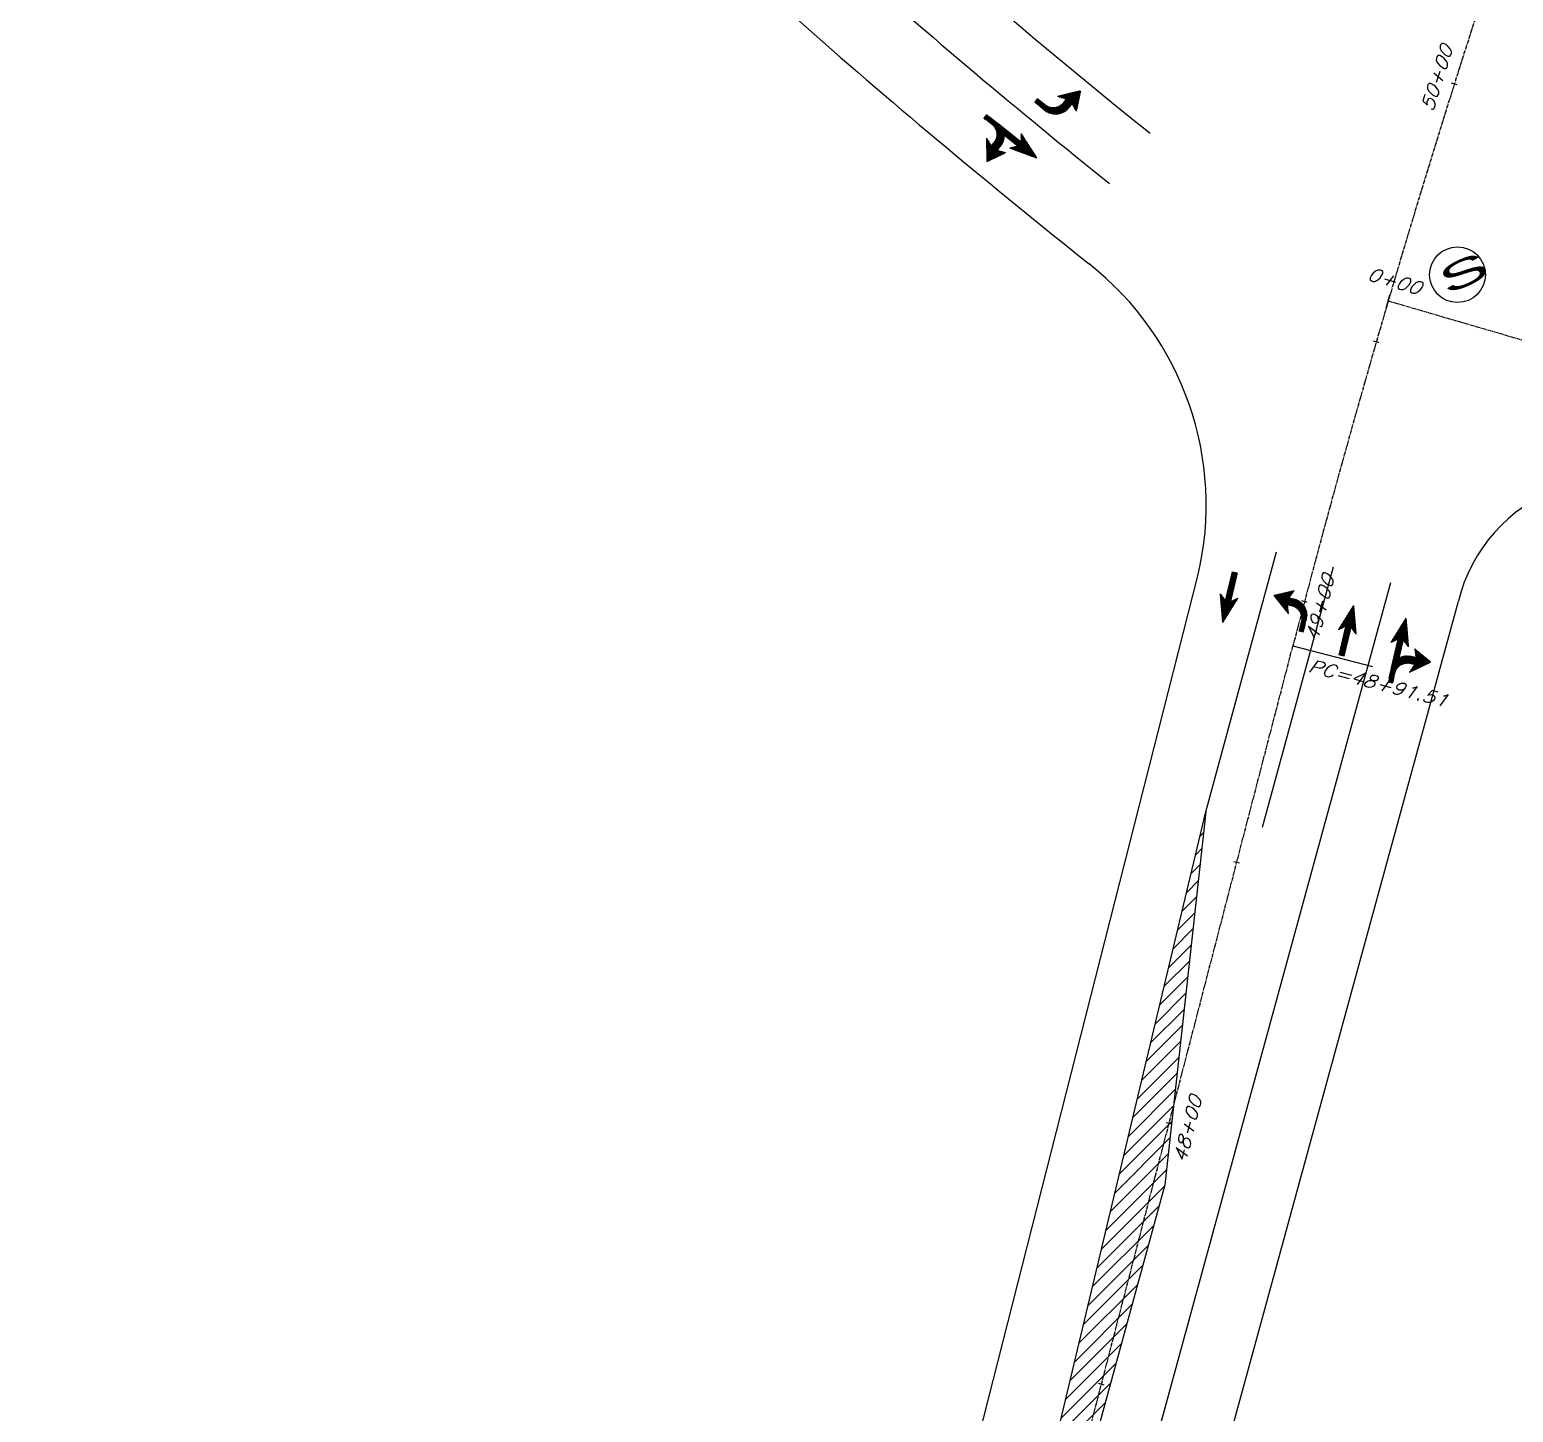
# Model space of a CAD drawing. Header units: feet. Extents: x 1024297 to 1030998, y 90489 to 94481.
# Drawn here: x 1024306.1 to 1024581.4, y 93193.9 to 93450.4 of the extents above; entities that cross this region are included whole.
import ezdxf
from ezdxf.enums import TextEntityAlignment as Align

# ---------------------------------------------------------------- set-up
doc = ezdxf.new("R2010")
doc.units = ezdxf.units.FT
doc.header["$MEASUREMENT"] = 0
doc.linetypes.add('CENTER2', pattern=[1.125, 0.75, -0.125, 0.125, -0.125])
doc.linetypes.add('CENTERF2', pattern=[0.9375, 0.75, -0.0625, 0.0625, -0.0625])
for name, color, linetype in [('E6BLL', 6, 'CENTERF2'), ('P-EOP', 3, 'Continuous'), ('P-STRIPE', 1, 'Continuous'), ('P6BLL', 6, 'CENTER2'), ('P7UTT', 3, 'Continuous'), ('STALBL', 3, 'Continuous'), ('STALBL-130', 3, 'Continuous'), ('STAPTS-130', 3, 'Continuous')]:
    doc.layers.add(name, color=color, linetype=linetype)
doc.styles.add('140BT', font='swiss.ttf', dxfattribs={"width": 2, "height": 4.972})
doc.styles.add('60S', font='simplex.shx', dxfattribs={"width": 1.15, "oblique": 22, "height": 2.4})

# ---------------------------------------------------------------- blocks, each defined once
blk = doc.blocks.new('*X8')
at = {"color": 0}
for p, q in [((1024524.14, 93304.28), (1024524.29, 93304.43)), ((1024523.31, 93300.8), (1024523.96, 93301.45)), ((1024522.48, 93297.32), (1024523.63, 93298.47)), ((1024521.65, 93293.84), (1024523.3, 93295.49)), ((1024520.82, 93290.35), (1024522.97, 93292.5)), ((1024519.98, 93286.87), (1024522.64, 93289.52)), ((1024519.15, 93283.39), (1024522.31, 93286.54)), ((1024518.32, 93279.9), (1024521.98, 93283.56)), ((1024517.49, 93276.42), (1024521.65, 93280.58)), ((1024516.66, 93272.94), (1024521.32, 93277.6)), ((1024515.83, 93269.46), (1024520.99, 93274.62)), ((1024515, 93265.97), (1024520.66, 93271.64)), ((1024514.17, 93262.49), (1024520.33, 93268.65)), ((1024513.34, 93259.01), (1024520, 93265.67)), ((1024512.5, 93255.52), (1024519.67, 93262.69)), ((1024511.67, 93252.04), (1024519.34, 93259.71)), ((1024510.84, 93248.56), (1024519.01, 93256.73)), ((1024510.01, 93245.08), (1024518.68, 93253.75)), ((1024509.18, 93241.59), (1024518.35, 93250.77)), ((1024508.35, 93238.11), (1024518.02, 93247.79)), ((1024507.52, 93234.63), (1024517.69, 93244.8)), ((1024506.69, 93231.14), (1024517.36, 93241.82)), ((1024505.85, 93227.66), (1024517.03, 93238.84)), ((1024505.02, 93224.18), (1024516.65, 93235.81)), ((1024504.19, 93220.7), (1024515.65, 93232.16)), ((1024503.36, 93217.21), (1024514.65, 93228.51)), ((1024502.53, 93213.73), (1024513.66, 93224.86)), ((1024501.7, 93210.25), (1024512.66, 93221.21)), ((1024500.87, 93206.76), (1024511.66, 93217.56)), ((1024500.04, 93203.28), (1024510.66, 93213.91)), ((1024499.2, 93199.8), (1024509.66, 93210.26)), ((1024498.37, 93196.32), (1024508.67, 93206.61)), ((1024497.54, 93192.83), (1024507.67, 93202.96)), ((1024496.71, 93189.35), (1024506.67, 93199.31)), ((1024495.88, 93185.87), (1024505.67, 93195.66))]:
    blk.add_line(p, q, dxfattribs=at)
blk = doc.blocks.new('*X10')
at = {"color": 0}
for p, q in [((1010784.11, 347324.25), (1010784.16, 347324.25)), ((1010784.12, 347324.17), (1010784.12, 347324.26)), ((1010780.73, 347322.53), (1010785.78, 347322.53)), ((1010780.75, 347322.52), (1010780.75, 347322.54)), ((1010780.77, 347322.5), (1010785.85, 347322.5)), ((1010780.79, 347322.56), (1010785.7, 347322.56)), ((1010780.81, 347322.47), (1010785.92, 347322.47)), ((1010780.85, 347322.59), (1010785.62, 347322.59)), ((1010780.85, 347322.44), (1010785.98, 347322.44)), ((1010780.88, 347322.42), (1010780.88, 347322.61)), ((1010780.89, 347322.41), (1010786.04, 347322.41)), ((1010780.91, 347322.62), (1010785.53, 347322.62)), ((1010780.93, 347322.38), (1010786.09, 347322.38)), ((1010780.97, 347322.66), (1010785.43, 347322.66)), ((1010780.97, 347322.34), (1010786.15, 347322.34)), ((1010781, 347322.32), (1010781, 347322.67)), ((1010781.01, 347322.31), (1010786.2, 347322.31)), ((1010781.03, 347322.69), (1010785.32, 347322.69)), ((1010781.05, 347322.28), (1010786.25, 347322.28)), ((1010781.09, 347322.72), (1010785.19, 347322.72)), ((1010781.09, 347322.25), (1010786.29, 347322.25)), ((1010781.12, 347322.23), (1010781.12, 347322.73)), ((1010781.13, 347322.22), (1010786.34, 347322.22)), ((1010781.16, 347322.75), (1010785.01, 347322.75)), ((1010781.17, 347322.19), (1010786.38, 347322.19)), ((1010781.21, 347322.16), (1010786.42, 347322.16)), ((1010781.22, 347322.78), (1010784.67, 347322.78)), ((1010781.25, 347322.13), (1010781.25, 347322.8)), ((1010781.25, 347322.12), (1010786.47, 347322.12)), ((1010781.28, 347322.81), (1010783.59, 347322.81)), ((1010781.29, 347322.09), (1010786.5, 347322.09)), ((1010781.33, 347322.06), (1010786.54, 347322.06)), ((1010781.34, 347322.84), (1010783.6, 347322.84)), ((1010781.37, 347322.03), (1010786.58, 347322.03)), ((1010781.38, 347322.03), (1010781.38, 347322.86)), ((1010781.4, 347322.88), (1010783.61, 347322.88)), ((1010781.41, 347322), (1010786.61, 347322)), ((1010781.45, 347321.97), (1010786.65, 347321.97)), ((1010781.46, 347322.91), (1010783.62, 347322.91)), ((1010781.49, 347321.94), (1010786.68, 347321.94)), ((1010781.5, 347321.93), (1010781.5, 347322.92)), ((1010781.53, 347322.94), (1010783.64, 347322.94)), ((1010781.53, 347321.91), (1010786.72, 347321.91)), ((1010781.57, 347321.88), (1010786.75, 347321.88)), ((1010781.59, 347322.97), (1010783.65, 347322.97)), ((1010781.61, 347321.84), (1010786.78, 347321.84)), ((1010781.62, 347321.84), (1010781.62, 347322.99)), ((1010781.65, 347323), (1010783.66, 347323)), ((1010781.65, 347321.81), (1010786.81, 347321.81)), ((1010781.69, 347321.78), (1010786.84, 347321.78)), ((1010781.71, 347323.03), (1010783.67, 347323.03)), ((1010781.73, 347321.75), (1010786.87, 347321.75)), ((1010781.75, 347321.74), (1010781.75, 347323.05)), ((1010781.77, 347323.06), (1010783.69, 347323.06)), ((1010781.77, 347321.72), (1010786.89, 347321.72)), ((1010781.81, 347321.69), (1010786.92, 347321.69)), ((1010781.83, 347323.09), (1010783.7, 347323.09)), ((1010781.85, 347321.66), (1010786.95, 347321.66)), ((1010781.88, 347321.64), (1010781.88, 347323.11)), ((1010781.89, 347321.62), (1010786.97, 347321.62)), ((1010781.9, 347323.12), (1010783.71, 347323.12)), ((1010781.93, 347321.59), (1010787, 347321.59)), ((1010781.96, 347323.16), (1010783.72, 347323.16)), ((1010781.97, 347321.56), (1010787.02, 347321.56)), ((1010782, 347321.54), (1010782, 347323.18)), ((1010782.01, 347321.53), (1010787.04, 347321.53)), ((1010782.02, 347323.19), (1010783.73, 347323.19)), ((1010782.05, 347321.5), (1010787.07, 347321.5)), ((1010782.08, 347323.22), (1010783.75, 347323.22)), ((1010782.12, 347321.45), (1010782.12, 347323.24)), ((1010782.14, 347323.25), (1010783.76, 347323.25)), ((1010782.2, 347323.28), (1010783.77, 347323.28)), ((1010782.25, 347321.35), (1010782.25, 347323.31)), ((1010782.26, 347323.31), (1010783.78, 347323.31)), ((1010782.33, 347323.34), (1010783.8, 347323.34)), ((1010782.38, 347321.25), (1010782.38, 347323.37)), ((1010782.39, 347323.38), (1010783.81, 347323.38)), ((1010782.45, 347323.41), (1010783.82, 347323.41)), ((1010782.5, 347321.15), (1010782.5, 347323.43)), ((1010782.51, 347323.44), (1010783.83, 347323.44)), ((1010782.57, 347323.47), (1010783.85, 347323.47)), ((1010782.62, 347321.05), (1010782.62, 347323.5)), ((1010782.63, 347323.5), (1010783.86, 347323.5)), ((1010782.7, 347323.53), (1010783.87, 347323.53)), ((1010782.75, 347320.96), (1010782.75, 347323.56)), ((1010782.76, 347323.56), (1010783.88, 347323.56)), ((1010782.82, 347323.59), (1010783.9, 347323.59)), ((1010782.88, 347323.62), (1010783.91, 347323.62)), ((1010782.88, 347320.86), (1010782.88, 347323.62)), ((1010782.94, 347323.66), (1010783.92, 347323.66)), ((1010783, 347323.69), (1010783.93, 347323.69)), ((1010783, 347320.76), (1010783, 347323.69)), ((1010783.07, 347323.72), (1010783.95, 347323.72)), ((1010783.12, 347320.66), (1010783.12, 347323.75)), ((1010783.13, 347323.75), (1010783.96, 347323.75)), ((1010783.19, 347323.78), (1010783.97, 347323.78)), ((1010783.25, 347323.81), (1010783.98, 347323.81)), ((1010783.25, 347320.57), (1010783.25, 347323.81)), ((1010783.31, 347323.84), (1010784, 347323.84)), ((1010783.37, 347323.88), (1010784.01, 347323.88)), ((1010783.38, 347320.47), (1010783.38, 347323.88)), ((1010783.43, 347323.91), (1010784.02, 347323.91)), ((1010783.5, 347323.94), (1010784.03, 347323.94)), ((1010783.5, 347320.37), (1010783.5, 347323.94)), ((1010783.56, 347323.97), (1010784.05, 347323.97)), ((1010783.62, 347324), (1010784.06, 347324)), ((1010783.62, 347322.91), (1010783.62, 347324)), ((1010783.62, 347321.44), (1010783.62, 347322.78)), ((1010783.68, 347324.03), (1010784.07, 347324.03)), ((1010783.74, 347324.06), (1010784.08, 347324.06)), ((1010783.75, 347323.23), (1010783.75, 347324.07)), ((1010783.75, 347321.44), (1010783.75, 347322.78)), ((1010783.8, 347324.09), (1010784.1, 347324.09)), ((1010783.87, 347324.12), (1010784.11, 347324.12)), ((1010783.88, 347323.54), (1010783.88, 347324.13)), ((1010783.88, 347321.44), (1010783.88, 347322.78)), ((1010783.93, 347324.16), (1010784.12, 347324.16)), ((1010783.99, 347324.19), (1010784.13, 347324.19)), ((1010784, 347323.85), (1010784, 347324.19)), ((1010784, 347321.44), (1010784, 347322.78)), ((1010784.05, 347324.22), (1010784.15, 347324.22)), ((1010784.12, 347321.44), (1010784.12, 347322.78)), ((1010784.25, 347321.44), (1010784.25, 347322.78)), ((1010784.38, 347321.44), (1010784.38, 347322.78)), ((1010784.5, 347321.44), (1010784.5, 347322.78)), ((1010784.62, 347321.43), (1010784.62, 347322.78)), ((1010784.75, 347321.42), (1010784.75, 347322.78)), ((1010784.88, 347321.4), (1010784.88, 347322.77)), ((1010785, 347321.38), (1010785, 347322.75)), ((1010785.12, 347321.35), (1010785.12, 347322.73)), ((1010785.25, 347321.31), (1010785.25, 347322.7)), ((1010785.38, 347321.26), (1010785.38, 347322.67)), ((1010785.5, 347321.2), (1010785.5, 347322.64)), ((1010785.62, 347321.13), (1010785.62, 347322.59)), ((1010785.75, 347321.06), (1010785.75, 347322.54)), ((1010785.88, 347320.97), (1010785.88, 347322.49)), ((1010786, 347320.87), (1010786, 347322.43)), ((1010786.12, 347320.75), (1010786.12, 347322.36)), ((1010786.25, 347320.61), (1010786.25, 347322.28)), ((1010786.38, 347320.45), (1010786.38, 347322.19)), ((1010786.5, 347320.25), (1010786.5, 347322.1)), ((1010786.62, 347319.98), (1010786.62, 347321.99)), ((1010786.75, 347319.54), (1010786.75, 347321.87)), ((1010786.88, 347317.22), (1010786.88, 347321.74)), ((1010787, 347317.22), (1010787, 347321.59)), ((1010782.09, 347321.47), (1010787.09, 347321.47)), ((1010782.13, 347321.44), (1010787.11, 347321.44)), ((1010782.17, 347321.41), (1010783.59, 347321.41)), ((1010782.21, 347321.38), (1010783.6, 347321.38)), ((1010782.25, 347321.34), (1010783.61, 347321.34)), ((1010782.29, 347321.31), (1010783.62, 347321.31)), ((1010782.34, 347321.28), (1010783.63, 347321.28)), ((1010782.38, 347321.25), (1010783.65, 347321.25)), ((1010782.42, 347321.22), (1010783.66, 347321.22)), ((1010782.46, 347321.19), (1010783.67, 347321.19)), ((1010782.5, 347321.16), (1010783.68, 347321.16)), ((1010782.54, 347321.12), (1010783.69, 347321.12)), ((1010782.58, 347321.09), (1010783.71, 347321.09)), ((1010782.62, 347321.06), (1010783.72, 347321.06)), ((1010782.66, 347321.03), (1010783.73, 347321.03)), ((1010782.7, 347321), (1010783.74, 347321)), ((1010782.74, 347320.97), (1010783.75, 347320.97)), ((1010782.78, 347320.94), (1010783.76, 347320.94)), ((1010782.82, 347320.91), (1010783.78, 347320.91)), ((1010782.86, 347320.88), (1010783.79, 347320.88)), ((1010782.9, 347320.84), (1010783.8, 347320.84)), ((1010782.94, 347320.81), (1010783.81, 347320.81)), ((1010782.98, 347320.78), (1010783.82, 347320.78)), ((1010783.02, 347320.75), (1010783.84, 347320.75)), ((1010783.06, 347320.72), (1010783.85, 347320.72)), ((1010783.1, 347320.69), (1010783.86, 347320.69)), ((1010783.14, 347320.66), (1010783.87, 347320.66)), ((1010783.18, 347320.62), (1010783.88, 347320.62)), ((1010783.22, 347320.59), (1010783.9, 347320.59)), ((1010783.26, 347320.56), (1010783.91, 347320.56)), ((1010783.3, 347320.53), (1010783.92, 347320.53)), ((1010783.34, 347320.5), (1010783.93, 347320.5)), ((1010783.38, 347320.47), (1010783.94, 347320.47)), ((1010783.42, 347320.44), (1010783.96, 347320.44)), ((1010783.46, 347320.41), (1010783.97, 347320.41)), ((1010783.5, 347320.38), (1010783.98, 347320.38)), ((1010783.54, 347320.34), (1010783.99, 347320.34)), ((1010783.58, 347320.31), (1010784, 347320.31)), ((1010783.62, 347320.27), (1010783.62, 347321.3)), ((1010783.62, 347320.28), (1010784.02, 347320.28)), ((1010783.66, 347320.25), (1010784.03, 347320.25)), ((1010783.7, 347320.22), (1010784.04, 347320.22)), ((1010783.74, 347320.19), (1010784.05, 347320.19)), ((1010783.75, 347320.18), (1010783.75, 347320.98)), ((1010783.78, 347320.16), (1010784.06, 347320.16)), ((1010783.82, 347320.12), (1010784.08, 347320.12)), ((1010783.86, 347320.09), (1010784.09, 347320.09)), ((1010783.88, 347320.08), (1010783.88, 347320.65)), ((1010783.9, 347320.06), (1010784.1, 347320.06)), ((1010783.94, 347320.03), (1010784.11, 347320.03)), ((1010783.98, 347320), (1010784.12, 347320)), ((1010784, 347319.98), (1010784, 347320.32)), ((1010784.02, 347319.97), (1010784.14, 347319.97)), ((1010784.06, 347319.94), (1010784.15, 347319.94)), ((1010784.1, 347319.91), (1010784.16, 347319.91)), ((1010784.12, 347319.88), (1010784.12, 347320)), ((1010784.14, 347319.88), (1010784.17, 347319.88)), ((1010784.18, 347319.84), (1010784.18, 347319.84)), ((1010784.86, 347321.41), (1010787.13, 347321.41)), ((1010785.01, 347321.38), (1010787.15, 347321.38)), ((1010785.13, 347321.34), (1010787.17, 347321.34)), ((1010785.23, 347321.31), (1010787.19, 347321.31)), ((1010785.32, 347321.28), (1010787.21, 347321.28)), ((1010785.39, 347321.25), (1010787.23, 347321.25)), ((1010785.46, 347321.22), (1010787.25, 347321.22)), ((1010785.53, 347321.19), (1010787.27, 347321.19)), ((1010785.59, 347321.16), (1010787.28, 347321.16)), ((1010785.64, 347321.12), (1010787.3, 347321.12)), ((1010785.69, 347321.09), (1010787.32, 347321.09)), ((1010785.74, 347321.06), (1010787.33, 347321.06)), ((1010785.79, 347321.03), (1010787.35, 347321.03)), ((1010785.83, 347321), (1010787.36, 347321)), ((1010785.88, 347320.97), (1010787.38, 347320.97)), ((1010785.92, 347320.94), (1010787.39, 347320.94)), ((1010785.96, 347320.91), (1010787.4, 347320.91)), ((1010785.99, 347320.88), (1010787.42, 347320.88)), ((1010786.03, 347320.84), (1010787.43, 347320.84)), ((1010786.06, 347320.81), (1010787.44, 347320.81)), ((1010786.09, 347320.78), (1010787.45, 347320.78)), ((1010786.13, 347320.75), (1010787.47, 347320.75)), ((1010786.16, 347320.72), (1010787.48, 347320.72)), ((1010786.18, 347320.69), (1010787.49, 347320.69)), ((1010786.21, 347320.66), (1010787.5, 347320.66)), ((1010786.24, 347320.62), (1010787.51, 347320.62)), ((1010786.27, 347320.59), (1010787.52, 347320.59)), ((1010786.29, 347320.56), (1010787.53, 347320.56)), ((1010786.31, 347320.53), (1010787.54, 347320.53)), ((1010786.34, 347320.5), (1010787.55, 347320.5)), ((1010786.36, 347320.47), (1010787.55, 347320.47)), ((1010786.38, 347320.44), (1010787.56, 347320.44)), ((1010786.4, 347320.41), (1010787.57, 347320.41)), ((1010786.42, 347320.38), (1010787.58, 347320.38)), ((1010786.44, 347320.34), (1010787.58, 347320.34)), ((1010786.46, 347320.31), (1010787.59, 347320.31)), ((1010786.48, 347320.28), (1010787.6, 347320.28)), ((1010786.5, 347320.25), (1010787.6, 347320.25)), ((1010786.52, 347320.22), (1010787.61, 347320.22)), ((1010786.53, 347320.19), (1010787.61, 347320.19)), ((1010786.55, 347320.16), (1010787.62, 347320.16)), ((1010786.56, 347320.12), (1010787.62, 347320.12)), ((1010786.58, 347320.09), (1010787.63, 347320.09)), ((1010786.59, 347320.06), (1010787.63, 347320.06)), ((1010786.6, 347320.03), (1010787.64, 347320.03)), ((1010786.62, 347320), (1010787.64, 347320)), ((1010786.63, 347319.97), (1010787.64, 347319.97)), ((1010786.64, 347319.94), (1010787.64, 347319.94)), ((1010786.65, 347319.91), (1010787.65, 347319.91)), ((1010786.66, 347319.88), (1010787.65, 347319.88)), ((1010786.67, 347319.84), (1010787.65, 347319.84)), ((1010786.68, 347319.81), (1010787.65, 347319.81)), ((1010786.69, 347319.78), (1010787.65, 347319.78)), ((1010786.7, 347319.75), (1010787.65, 347319.75)), ((1010786.71, 347319.72), (1010787.65, 347319.72)), ((1010786.72, 347319.69), (1010787.65, 347319.69)), ((1010786.73, 347319.66), (1010787.65, 347319.66)), ((1010786.73, 347319.62), (1010787.65, 347319.62)), ((1010786.74, 347319.59), (1010787.65, 347319.59)), ((1010786.75, 347319.56), (1010787.65, 347319.56)), ((1010786.75, 347319.53), (1010787.65, 347319.53)), ((1010786.76, 347319.5), (1010787.65, 347319.5)), ((1010786.76, 347319.47), (1010787.65, 347319.47)), ((1010786.77, 347319.44), (1010787.65, 347319.44)), ((1010786.77, 347319.41), (1010787.65, 347319.41)), ((1010786.77, 347319.38), (1010787.65, 347319.38)), ((1010786.78, 347319.34), (1010787.65, 347319.34)), ((1010786.78, 347319.31), (1010787.65, 347319.31)), ((1010786.78, 347319.28), (1010787.65, 347319.28)), ((1010786.78, 347319.25), (1010787.65, 347319.25)), ((1010786.78, 347319.22), (1010787.65, 347319.22)), ((1010786.79, 347319.19), (1010787.65, 347319.19)), ((1010786.79, 347319.16), (1010787.65, 347319.16)), ((1010786.79, 347319.12), (1010787.65, 347319.12)), ((1010786.79, 347319.09), (1010787.65, 347319.09)), ((1010786.79, 347319.06), (1010787.65, 347319.06)), ((1010786.79, 347319.03), (1010787.65, 347319.03)), ((1010786.79, 347319), (1010787.65, 347319)), ((1010786.79, 347318.97), (1010787.65, 347318.97)), ((1010786.79, 347318.94), (1010787.65, 347318.94)), ((1010786.79, 347318.91), (1010787.65, 347318.91)), ((1010786.79, 347318.88), (1010787.65, 347318.88)), ((1010786.79, 347318.84), (1010787.65, 347318.84)), ((1010786.79, 347318.81), (1010787.65, 347318.81)), ((1010786.79, 347318.78), (1010787.65, 347318.78)), ((1010786.79, 347318.75), (1010787.65, 347318.75)), ((1010787.12, 347317.22), (1010787.12, 347321.42)), ((1010787.25, 347317.22), (1010787.25, 347321.22)), ((1010787.38, 347317.22), (1010787.38, 347320.97)), ((1010787.5, 347317.22), (1010787.5, 347320.65)), ((1010787.62, 347317.22), (1010787.62, 347320.11)), ((1010786.79, 347318.72), (1010787.65, 347318.72)), ((1010786.79, 347318.69), (1010787.65, 347318.69)), ((1010786.79, 347318.66), (1010787.65, 347318.66)), ((1010786.79, 347318.62), (1010787.65, 347318.62)), ((1010786.79, 347318.59), (1010787.65, 347318.59)), ((1010786.79, 347318.56), (1010787.65, 347318.56)), ((1010786.79, 347318.53), (1010787.65, 347318.53)), ((1010786.79, 347318.5), (1010787.65, 347318.5)), ((1010786.79, 347318.47), (1010787.65, 347318.47)), ((1010786.79, 347318.44), (1010787.65, 347318.44)), ((1010786.79, 347318.41), (1010787.65, 347318.41)), ((1010786.79, 347318.38), (1010787.65, 347318.38)), ((1010786.79, 347318.34), (1010787.65, 347318.34)), ((1010786.79, 347318.31), (1010787.65, 347318.31)), ((1010786.79, 347318.28), (1010787.65, 347318.28)), ((1010786.79, 347318.25), (1010787.65, 347318.25)), ((1010786.79, 347318.22), (1010787.65, 347318.22)), ((1010786.79, 347318.19), (1010787.65, 347318.19)), ((1010786.79, 347318.16), (1010787.65, 347318.16)), ((1010786.79, 347318.12), (1010787.65, 347318.12)), ((1010786.79, 347318.09), (1010787.65, 347318.09)), ((1010786.79, 347318.06), (1010787.65, 347318.06)), ((1010786.79, 347318.03), (1010787.65, 347318.03)), ((1010786.79, 347318), (1010787.65, 347318)), ((1010786.79, 347317.97), (1010787.65, 347317.97)), ((1010786.79, 347317.94), (1010787.65, 347317.94)), ((1010786.79, 347317.91), (1010787.65, 347317.91)), ((1010786.79, 347317.88), (1010787.65, 347317.88)), ((1010786.79, 347317.84), (1010787.65, 347317.84)), ((1010786.79, 347317.81), (1010787.65, 347317.81)), ((1010786.79, 347317.78), (1010787.65, 347317.78)), ((1010786.79, 347317.75), (1010787.65, 347317.75)), ((1010786.79, 347317.72), (1010787.65, 347317.72)), ((1010786.79, 347317.69), (1010787.65, 347317.69)), ((1010786.79, 347317.66), (1010787.65, 347317.66)), ((1010786.79, 347317.62), (1010787.65, 347317.62)), ((1010786.79, 347317.59), (1010787.65, 347317.59)), ((1010786.79, 347317.56), (1010787.65, 347317.56)), ((1010786.79, 347317.53), (1010787.65, 347317.53)), ((1010786.79, 347317.5), (1010787.65, 347317.5)), ((1010786.79, 347317.47), (1010787.65, 347317.47)), ((1010786.79, 347317.44), (1010787.65, 347317.44)), ((1010786.79, 347317.41), (1010787.65, 347317.41)), ((1010786.79, 347317.38), (1010787.65, 347317.38)), ((1010786.79, 347317.34), (1010787.65, 347317.34)), ((1010786.79, 347317.31), (1010787.65, 347317.31)), ((1010786.79, 347317.28), (1010787.65, 347317.28)), ((1010786.79, 347317.25), (1010787.65, 347317.25)), ((1010786.79, 347317.22), (1010787.65, 347317.22))]:
    blk.add_line(p, q, dxfattribs=at)
blk = doc.blocks.new('*X9')
at = {"color": 0}
for p, q in [((1010776.04, 347333.06), (1010776.07, 347333.06)), ((1010776.06, 347333.03), (1010776.16, 347333.03)), ((1010776.09, 347333), (1010776.25, 347333)), ((1010776.11, 347332.97), (1010776.35, 347332.97)), ((1010776.12, 347332.96), (1010776.12, 347333.04)), ((1010776.14, 347332.94), (1010776.44, 347332.94)), ((1010776.17, 347332.91), (1010776.54, 347332.91)), ((1010776.19, 347332.88), (1010776.63, 347332.88)), ((1010776.22, 347332.84), (1010776.72, 347332.84)), ((1010776.24, 347332.81), (1010776.82, 347332.81)), ((1010776.25, 347332.8), (1010776.25, 347333)), ((1010776.27, 347332.78), (1010776.91, 347332.78)), ((1010776.29, 347332.75), (1010777, 347332.75)), ((1010776.32, 347332.72), (1010777.1, 347332.72)), ((1010776.35, 347332.69), (1010777.19, 347332.69)), ((1010776.37, 347332.66), (1010777.29, 347332.66)), ((1010776.38, 347332.65), (1010776.38, 347332.96)), ((1010776.4, 347332.62), (1010777.38, 347332.62)), ((1010776.42, 347332.59), (1010777.47, 347332.59)), ((1010776.45, 347332.56), (1010777.57, 347332.56)), ((1010776.47, 347332.53), (1010777.66, 347332.53)), ((1010776.5, 347332.5), (1010776.5, 347332.92)), ((1010776.62, 347332.35), (1010776.62, 347332.88)), ((1010776.75, 347332.2), (1010776.75, 347332.83)), ((1010776.88, 347332.04), (1010776.88, 347332.79)), ((1010777, 347331.89), (1010777, 347332.75)), ((1010777.12, 347330.04), (1010777.12, 347332.71)), ((1010777.25, 347330.09), (1010777.25, 347332.67)), ((1010777.38, 347330.13), (1010777.38, 347332.63)), ((1010777.5, 347330.17), (1010777.5, 347332.58)), ((1010777.62, 347330.21), (1010777.62, 347332.54)), ((1010771.52, 347331.88), (1010779.63, 347331.88)), ((1010771.52, 347331.84), (1010779.72, 347331.84)), ((1010771.52, 347331.81), (1010779.81, 347331.81)), ((1010771.52, 347331.78), (1010779.91, 347331.78)), ((1010771.52, 347331.75), (1010780, 347331.75)), ((1010771.52, 347331.72), (1010780.09, 347331.72)), ((1010771.52, 347331.69), (1010780.19, 347331.69)), ((1010771.52, 347331.66), (1010780.28, 347331.66)), ((1010771.52, 347331.62), (1010780.38, 347331.62)), ((1010771.52, 347331.59), (1010780.47, 347331.59)), ((1010771.52, 347331.56), (1010780.56, 347331.56)), ((1010771.52, 347331.53), (1010780.66, 347331.53)), ((1010771.52, 347331.5), (1010780.75, 347331.5)), ((1010771.52, 347331.47), (1010780.84, 347331.47)), ((1010771.52, 347331.44), (1010780.94, 347331.44)), ((1010771.52, 347331.41), (1010781.03, 347331.41)), ((1010771.52, 347331.38), (1010781.12, 347331.38)), ((1010771.52, 347331.34), (1010781.02, 347331.34)), ((1010771.52, 347331.31), (1010780.93, 347331.31)), ((1010771.52, 347331.28), (1010780.84, 347331.28)), ((1010771.52, 347331.25), (1010780.74, 347331.25)), ((1010771.52, 347331.22), (1010780.65, 347331.22)), ((1010771.52, 347331.19), (1010780.55, 347331.19)), ((1010771.52, 347331.16), (1010780.46, 347331.16)), ((1010771.52, 347331.12), (1010780.37, 347331.12)), ((1010771.52, 347331.09), (1010780.27, 347331.09)), ((1010771.52, 347331.06), (1010780.18, 347331.06)), ((1010771.52, 347331.03), (1010780.09, 347331.03)), ((1010771.52, 347331), (1010779.99, 347331)), ((1010771.52, 347330.97), (1010779.9, 347330.97)), ((1010771.52, 347330.94), (1010779.8, 347330.94)), ((1010771.52, 347330.91), (1010779.71, 347330.91)), ((1010771.62, 347330.88), (1010771.62, 347331.88)), ((1010771.75, 347330.88), (1010771.75, 347331.88)), ((1010771.88, 347330.88), (1010771.88, 347331.88)), ((1010772, 347330.88), (1010772, 347331.88)), ((1010772.12, 347330.88), (1010772.12, 347331.88)), ((1010772.25, 347330.88), (1010772.25, 347331.88)), ((1010772.38, 347330.88), (1010772.38, 347331.88)), ((1010772.5, 347330.88), (1010772.5, 347331.88)), ((1010772.62, 347330.88), (1010772.62, 347331.88)), ((1010772.75, 347330.88), (1010772.75, 347331.88)), ((1010772.88, 347330.88), (1010772.88, 347331.88)), ((1010773, 347330.88), (1010773, 347331.88)), ((1010773.12, 347330.88), (1010773.12, 347331.88)), ((1010773.25, 347330.88), (1010773.25, 347331.88)), ((1010773.38, 347330.88), (1010773.38, 347331.88)), ((1010773.5, 347330.88), (1010773.5, 347331.88)), ((1010773.62, 347330.88), (1010773.62, 347331.88)), ((1010773.75, 347330.88), (1010773.75, 347331.88)), ((1010773.88, 347330.88), (1010773.88, 347331.88)), ((1010774, 347330.88), (1010774, 347331.88)), ((1010774.12, 347330.88), (1010774.12, 347331.88)), ((1010774.25, 347330.88), (1010774.25, 347331.88)), ((1010774.38, 347330.88), (1010774.38, 347331.88)), ((1010774.5, 347330.88), (1010774.5, 347331.88)), ((1010774.62, 347330.88), (1010774.62, 347331.88)), ((1010774.75, 347330.88), (1010774.75, 347331.88)), ((1010774.88, 347330.88), (1010774.88, 347331.88)), ((1010775, 347330.88), (1010775, 347331.88)), ((1010775.12, 347330.88), (1010775.12, 347331.88)), ((1010775.25, 347330.88), (1010775.25, 347331.88)), ((1010775.38, 347330.88), (1010775.38, 347331.88)), ((1010775.5, 347330.88), (1010775.5, 347331.88)), ((1010775.62, 347330.88), (1010775.62, 347331.88)), ((1010775.75, 347330.88), (1010775.75, 347331.88)), ((1010775.88, 347330.88), (1010775.88, 347331.88)), ((1010776, 347330.88), (1010776, 347331.88)), ((1010776.11, 347329.78), (1010776.34, 347329.78)), ((1010776.12, 347330.88), (1010776.12, 347331.88)), ((1010776.12, 347329.71), (1010776.12, 347329.8)), ((1010776.14, 347329.81), (1010776.43, 347329.81)), ((1010776.16, 347329.84), (1010776.53, 347329.84)), ((1010776.19, 347329.88), (1010776.62, 347329.88)), ((1010776.21, 347329.91), (1010776.71, 347329.91)), ((1010776.24, 347329.94), (1010776.81, 347329.94)), ((1010776.25, 347330.88), (1010776.25, 347331.88)), ((1010776.25, 347329.75), (1010776.25, 347329.95)), ((1010776.27, 347329.97), (1010776.9, 347329.97)), ((1010776.29, 347330), (1010777, 347330)), ((1010776.32, 347330.03), (1010777.09, 347330.03)), ((1010776.34, 347330.06), (1010777.18, 347330.06)), ((1010776.37, 347330.09), (1010777.28, 347330.09)), ((1010776.38, 347330.88), (1010776.38, 347331.88)), ((1010776.38, 347329.79), (1010776.38, 347330.1)), ((1010776.39, 347330.12), (1010777.37, 347330.12)), ((1010776.42, 347330.16), (1010777.46, 347330.16)), ((1010776.45, 347330.19), (1010777.56, 347330.19)), ((1010776.47, 347330.22), (1010777.65, 347330.22)), ((1010776.5, 347332.5), (1010777.75, 347332.5)), ((1010776.5, 347330.88), (1010776.5, 347331.88)), ((1010776.5, 347330.25), (1010777.74, 347330.25)), ((1010776.5, 347329.83), (1010776.5, 347330.25)), ((1010776.52, 347330.28), (1010777.84, 347330.28)), ((1010776.53, 347332.47), (1010777.85, 347332.47)), ((1010776.55, 347332.44), (1010777.94, 347332.44)), ((1010776.55, 347330.31), (1010777.93, 347330.31)), ((1010776.57, 347330.34), (1010778.03, 347330.34)), ((1010776.58, 347332.41), (1010778.03, 347332.41)), ((1010776.6, 347332.38), (1010778.13, 347332.38)), ((1010776.6, 347330.38), (1010778.12, 347330.38)), ((1010776.62, 347330.88), (1010776.62, 347331.88)), ((1010776.62, 347329.88), (1010776.62, 347330.41)), ((1010776.63, 347332.34), (1010778.22, 347332.34)), ((1010776.63, 347330.41), (1010778.21, 347330.41)), ((1010776.65, 347332.31), (1010778.32, 347332.31)), ((1010776.65, 347330.44), (1010778.31, 347330.44)), ((1010776.68, 347332.28), (1010778.41, 347332.28)), ((1010776.68, 347330.47), (1010778.4, 347330.47)), ((1010776.7, 347330.5), (1010778.49, 347330.5)), ((1010776.71, 347332.25), (1010778.5, 347332.25)), ((1010776.73, 347332.22), (1010778.6, 347332.22)), ((1010776.73, 347330.53), (1010778.59, 347330.53)), ((1010776.75, 347330.88), (1010776.75, 347331.88)), ((1010776.75, 347330.56), (1010778.68, 347330.56)), ((1010776.75, 347329.92), (1010776.75, 347330.56)), ((1010776.76, 347332.19), (1010778.69, 347332.19)), ((1010776.78, 347332.16), (1010778.78, 347332.16)), ((1010776.78, 347330.59), (1010778.77, 347330.59)), ((1010776.81, 347332.12), (1010778.88, 347332.12)), ((1010776.81, 347330.62), (1010778.87, 347330.62)), ((1010776.83, 347332.09), (1010778.97, 347332.09)), ((1010776.83, 347330.66), (1010778.96, 347330.66)), ((1010776.86, 347332.06), (1010779.06, 347332.06)), ((1010776.86, 347330.69), (1010779.06, 347330.69)), ((1010776.88, 347330.88), (1010776.88, 347331.88)), ((1010776.88, 347330.72), (1010779.15, 347330.72)), ((1010776.88, 347329.96), (1010776.88, 347330.71)), ((1010776.89, 347332.03), (1010779.16, 347332.03)), ((1010776.91, 347332), (1010779.25, 347332)), ((1010776.91, 347330.75), (1010779.24, 347330.75)), ((1010776.93, 347330.78), (1010779.34, 347330.78)), ((1010776.94, 347331.97), (1010779.35, 347331.97)), ((1010776.96, 347331.94), (1010779.44, 347331.94)), ((1010776.96, 347330.81), (1010779.43, 347330.81)), ((1010776.99, 347331.91), (1010779.53, 347331.91)), ((1010776.99, 347330.84), (1010779.52, 347330.84)), ((1010777, 347330.88), (1010777, 347331.88)), ((1010777, 347330), (1010777, 347330.86)), ((1010777.01, 347330.88), (1010779.62, 347330.88)), ((1010777.75, 347330.25), (1010777.75, 347332.5)), ((1010777.88, 347330.29), (1010777.88, 347332.46)), ((1010778, 347330.34), (1010778, 347332.42)), ((1010778.12, 347330.38), (1010778.12, 347332.38)), ((1010778.25, 347330.42), (1010778.25, 347332.33)), ((1010778.38, 347330.46), (1010778.38, 347332.29)), ((1010778.5, 347330.5), (1010778.5, 347332.25)), ((1010778.62, 347330.54), (1010778.62, 347332.21)), ((1010778.75, 347330.59), (1010778.75, 347332.17)), ((1010778.88, 347330.63), (1010778.88, 347332.13)), ((1010779, 347330.67), (1010779, 347332.08)), ((1010779.12, 347330.71), (1010779.12, 347332.04)), ((1010779.25, 347330.75), (1010779.25, 347332)), ((1010779.38, 347330.79), (1010779.38, 347331.96)), ((1010779.5, 347330.84), (1010779.5, 347331.92)), ((1010779.62, 347330.88), (1010779.62, 347331.88)), ((1010779.75, 347330.92), (1010779.75, 347331.83)), ((1010779.88, 347330.96), (1010779.88, 347331.79)), ((1010780, 347331), (1010780, 347331.75)), ((1010780.12, 347331.04), (1010780.12, 347331.71)), ((1010780.25, 347331.09), (1010780.25, 347331.67)), ((1010780.38, 347331.13), (1010780.38, 347331.63)), ((1010780.5, 347331.17), (1010780.5, 347331.58)), ((1010780.62, 347331.21), (1010780.62, 347331.54)), ((1010780.75, 347331.25), (1010780.75, 347331.5)), ((1010780.88, 347331.29), (1010780.88, 347331.46)), ((1010781, 347331.34), (1010781, 347331.42)), ((1010776.03, 347329.69), (1010776.06, 347329.69)), ((1010776.06, 347329.72), (1010776.15, 347329.72)), ((1010776.09, 347329.75), (1010776.25, 347329.75))]:
    blk.add_line(p, q, dxfattribs=at)
blk = doc.blocks.new('*X11')
at = {"color": 0}
for p, q in [((1010799.97, 347324.44), (1010800.01, 347324.44)), ((1010799.99, 347324.41), (1010800.07, 347324.41)), ((1010800, 347324.38), (1010800, 347324.44)), ((1010800, 347324.38), (1010800.14, 347324.38)), ((1010800.01, 347324.34), (1010800.2, 347324.34)), ((1010800.03, 347324.31), (1010800.27, 347324.31)), ((1010800.04, 347324.28), (1010800.33, 347324.28)), ((1010800.05, 347324.25), (1010800.4, 347324.25)), ((1010800.12, 347324.08), (1010800.12, 347324.38)), ((1010800.25, 347323.79), (1010800.25, 347324.32)), ((1010800.38, 347323.49), (1010800.38, 347324.26)), ((1010797.06, 347321.5), (1010799.07, 347321.5)), ((1010797.08, 347321.53), (1010799.18, 347321.53)), ((1010797.1, 347321.56), (1010799.31, 347321.56)), ((1010797.12, 347317.33), (1010797.12, 347321.6)), ((1010797.12, 347321.59), (1010799.51, 347321.59)), ((1010797.14, 347321.62), (1010800.5, 347321.62)), ((1010797.16, 347321.66), (1010802.06, 347321.66)), ((1010797.19, 347321.69), (1010802.1, 347321.69)), ((1010797.21, 347321.72), (1010802.13, 347321.72)), ((1010797.23, 347321.75), (1010802.17, 347321.75)), ((1010797.25, 347317.33), (1010797.25, 347321.77)), ((1010797.26, 347321.78), (1010802.21, 347321.78)), ((1010797.28, 347321.81), (1010802.25, 347321.81)), ((1010797.31, 347321.84), (1010802.29, 347321.84)), ((1010797.33, 347321.88), (1010802.33, 347321.88)), ((1010797.36, 347321.91), (1010802.36, 347321.91)), ((1010797.38, 347317.33), (1010797.38, 347321.92)), ((1010797.39, 347321.94), (1010802.4, 347321.94)), ((1010797.42, 347321.97), (1010802.44, 347321.97)), ((1010797.45, 347322), (1010802.48, 347322)), ((1010797.48, 347322.03), (1010802.52, 347322.03)), ((1010797.5, 347319.71), (1010797.5, 347322.05)), ((1010797.51, 347322.06), (1010802.56, 347322.06)), ((1010797.54, 347322.09), (1010802.59, 347322.09)), ((1010797.57, 347322.12), (1010802.63, 347322.12)), ((1010797.61, 347322.16), (1010802.67, 347322.16)), ((1010797.62, 347320.15), (1010797.62, 347322.17)), ((1010797.64, 347322.19), (1010802.71, 347322.19)), ((1010797.68, 347322.22), (1010802.75, 347322.22)), ((1010797.72, 347322.25), (1010802.78, 347322.25)), ((1010797.75, 347320.42), (1010797.75, 347322.28)), ((1010797.76, 347322.28), (1010802.82, 347322.28)), ((1010797.8, 347322.31), (1010802.86, 347322.31)), ((1010797.84, 347322.34), (1010802.9, 347322.34)), ((1010797.88, 347322.38), (1010802.94, 347322.38)), ((1010797.88, 347320.62), (1010797.88, 347322.37)), ((1010797.93, 347322.41), (1010802.98, 347322.41)), ((1010797.97, 347322.44), (1010803.01, 347322.44)), ((1010798, 347320.78), (1010798, 347322.46)), ((1010798.02, 347322.47), (1010803.05, 347322.47)), ((1010798.07, 347322.5), (1010803.09, 347322.5)), ((1010798.12, 347322.53), (1010803.13, 347322.53)), ((1010798.12, 347320.92), (1010798.12, 347322.53)), ((1010798.18, 347322.56), (1010803.17, 347322.56)), ((1010798.23, 347322.59), (1010803.21, 347322.59)), ((1010798.25, 347321.04), (1010798.25, 347322.6)), ((1010798.3, 347322.62), (1010803.24, 347322.62)), ((1010798.36, 347322.66), (1010803.28, 347322.66)), ((1010798.38, 347321.14), (1010798.38, 347322.66)), ((1010798.43, 347322.69), (1010803.32, 347322.69)), ((1010798.5, 347322.72), (1010803.36, 347322.72)), ((1010798.5, 347321.23), (1010798.5, 347322.72)), ((1010798.58, 347322.75), (1010803.4, 347322.75)), ((1010798.62, 347321.31), (1010798.62, 347322.77)), ((1010798.67, 347322.78), (1010803.44, 347322.78)), ((1010798.75, 347321.37), (1010798.75, 347322.81)), ((1010798.76, 347322.81), (1010803.39, 347322.81)), ((1010798.87, 347322.84), (1010803.33, 347322.84)), ((1010798.88, 347321.43), (1010798.88, 347322.85)), ((1010798.99, 347322.88), (1010803.26, 347322.88)), ((1010799, 347321.48), (1010799, 347322.88)), ((1010799.12, 347321.52), (1010799.12, 347322.9)), ((1010799.15, 347322.91), (1010803.2, 347322.91)), ((1010799.25, 347321.55), (1010799.25, 347322.92)), ((1010799.37, 347322.94), (1010803.13, 347322.94)), ((1010799.38, 347321.57), (1010799.38, 347322.94)), ((1010799.5, 347321.59), (1010799.5, 347322.95)), ((1010799.62, 347321.6), (1010799.62, 347322.95)), ((1010799.75, 347321.61), (1010799.75, 347322.96)), ((1010799.88, 347321.61), (1010799.88, 347322.96)), ((1010800, 347321.61), (1010800, 347322.96)), ((1010800.07, 347324.22), (1010800.46, 347324.22)), ((1010800.08, 347324.19), (1010800.53, 347324.19)), ((1010800.09, 347324.16), (1010800.59, 347324.16)), ((1010800.11, 347324.12), (1010800.66, 347324.12)), ((1010800.12, 347324.09), (1010800.72, 347324.09)), ((1010800.12, 347321.62), (1010800.12, 347322.96)), ((1010800.13, 347324.06), (1010800.79, 347324.06)), ((1010800.15, 347324.03), (1010800.85, 347324.03)), ((1010800.16, 347324), (1010800.92, 347324)), ((1010800.17, 347323.97), (1010800.98, 347323.97)), ((1010800.19, 347323.94), (1010801.05, 347323.94)), ((1010800.2, 347323.91), (1010801.11, 347323.91)), ((1010800.21, 347323.88), (1010801.18, 347323.88)), ((1010800.23, 347323.84), (1010801.24, 347323.84)), ((1010800.24, 347323.81), (1010801.31, 347323.81)), ((1010800.25, 347323.78), (1010801.37, 347323.78)), ((1010800.25, 347321.62), (1010800.25, 347322.97)), ((1010800.27, 347323.75), (1010801.44, 347323.75)), ((1010800.28, 347323.72), (1010801.5, 347323.72)), ((1010800.29, 347323.69), (1010801.57, 347323.69)), ((1010800.31, 347323.66), (1010801.64, 347323.66)), ((1010800.32, 347323.62), (1010801.7, 347323.62)), ((1010800.33, 347323.59), (1010801.77, 347323.59)), ((1010800.33, 347322.97), (1010803.07, 347322.97)), ((1010800.35, 347323.56), (1010801.83, 347323.56)), ((1010800.36, 347323.53), (1010801.9, 347323.53)), ((1010800.37, 347323.5), (1010801.96, 347323.5)), ((1010800.38, 347321.62), (1010800.38, 347322.97)), ((1010800.39, 347323.47), (1010802.03, 347323.47)), ((1010800.4, 347323.44), (1010802.09, 347323.44)), ((1010800.41, 347323.41), (1010802.16, 347323.41)), ((1010800.43, 347323.38), (1010802.22, 347323.38)), ((1010800.44, 347323.34), (1010802.29, 347323.34)), ((1010800.45, 347323.31), (1010802.35, 347323.31)), ((1010800.47, 347323.28), (1010802.42, 347323.28)), ((1010800.48, 347323.25), (1010802.48, 347323.25)), ((1010800.49, 347323.22), (1010802.55, 347323.22)), ((1010800.5, 347323.2), (1010800.5, 347324.2)), ((1010800.5, 347323.19), (1010802.61, 347323.19)), ((1010800.5, 347321.62), (1010800.5, 347322.97)), ((1010800.52, 347323.16), (1010802.68, 347323.16)), ((1010800.53, 347323.12), (1010802.74, 347323.12)), ((1010800.54, 347323.09), (1010802.81, 347323.09)), ((1010800.56, 347323.06), (1010802.87, 347323.06)), ((1010800.57, 347323.03), (1010802.94, 347323.03)), ((1010800.58, 347323), (1010803, 347323)), ((1010800.58, 347321.5), (1010801.87, 347321.5)), ((1010800.59, 347321.53), (1010801.91, 347321.53)), ((1010800.6, 347321.56), (1010801.94, 347321.56)), ((1010800.61, 347321.59), (1010801.98, 347321.59)), ((1010800.62, 347321.63), (1010800.62, 347324.14)), ((1010800.62, 347320.49), (1010800.62, 347321.63)), ((1010800.62, 347321.62), (1010802.02, 347321.62)), ((1010800.75, 347320.59), (1010800.75, 347324.08)), ((1010800.88, 347320.69), (1010800.88, 347324.02)), ((1010801, 347320.79), (1010801, 347323.96)), ((1010801.12, 347320.89), (1010801.12, 347323.9)), ((1010801.25, 347321), (1010801.25, 347323.84)), ((1010801.38, 347321.1), (1010801.38, 347323.78)), ((1010801.5, 347321.2), (1010801.5, 347323.72)), ((1010801.62, 347321.3), (1010801.62, 347323.66)), ((1010801.75, 347321.4), (1010801.75, 347323.6)), ((1010801.88, 347321.51), (1010801.88, 347323.54)), ((1010802, 347321.61), (1010802, 347323.48)), ((1010802.12, 347321.71), (1010802.12, 347323.42)), ((1010802.25, 347321.81), (1010802.25, 347323.36)), ((1010802.38, 347321.92), (1010802.38, 347323.3)), ((1010802.5, 347322.02), (1010802.5, 347323.24)), ((1010802.62, 347322.12), (1010802.62, 347323.18)), ((1010802.75, 347322.22), (1010802.75, 347323.12)), ((1010802.88, 347322.32), (1010802.88, 347323.06)), ((1010803, 347322.43), (1010803, 347323)), ((1010803.12, 347322.53), (1010803.12, 347322.94)), ((1010803.25, 347322.63), (1010803.25, 347322.88)), ((1010803.38, 347322.73), (1010803.38, 347322.82)), ((1010796.58, 347319.91), (1010797.54, 347319.91)), ((1010796.58, 347319.88), (1010797.54, 347319.88)), ((1010796.58, 347319.84), (1010797.53, 347319.84)), ((1010796.58, 347319.81), (1010797.52, 347319.81)), ((1010796.59, 347320.09), (1010797.6, 347320.09)), ((1010796.59, 347320.06), (1010797.59, 347320.06)), ((1010796.59, 347320.03), (1010797.58, 347320.03)), ((1010796.59, 347320), (1010797.57, 347320)), ((1010796.59, 347319.97), (1010797.56, 347319.97)), ((1010796.59, 347319.94), (1010797.55, 347319.94)), ((1010796.59, 347319.78), (1010797.51, 347319.78)), ((1010796.59, 347319.75), (1010797.51, 347319.75)), ((1010796.59, 347319.72), (1010797.5, 347319.72)), ((1010796.59, 347319.69), (1010797.5, 347319.69)), ((1010796.59, 347319.66), (1010797.49, 347319.66)), ((1010796.59, 347319.62), (1010797.49, 347319.62)), ((1010796.59, 347319.59), (1010797.48, 347319.59)), ((1010796.59, 347319.56), (1010797.48, 347319.56)), ((1010796.59, 347319.53), (1010797.48, 347319.53)), ((1010796.59, 347319.5), (1010797.47, 347319.5)), ((1010796.59, 347319.47), (1010797.47, 347319.47)), ((1010796.59, 347319.44), (1010797.47, 347319.44)), ((1010796.59, 347319.41), (1010797.47, 347319.41)), ((1010796.59, 347319.38), (1010797.47, 347319.38)), ((1010796.59, 347319.34), (1010797.47, 347319.34)), ((1010796.6, 347320.19), (1010797.64, 347320.19)), ((1010796.6, 347320.16), (1010797.63, 347320.16)), ((1010796.6, 347320.12), (1010797.62, 347320.12)), ((1010796.6, 347319.31), (1010797.47, 347319.31)), ((1010796.6, 347319.28), (1010797.47, 347319.28)), ((1010796.6, 347319.25), (1010797.47, 347319.25)), ((1010796.6, 347319.22), (1010797.47, 347319.22)), ((1010796.6, 347319.19), (1010797.47, 347319.19)), ((1010796.6, 347319.16), (1010797.47, 347319.16)), ((1010796.6, 347319.12), (1010797.47, 347319.12)), ((1010796.6, 347319.09), (1010797.47, 347319.09)), ((1010796.6, 347319.06), (1010797.47, 347319.06)), ((1010796.6, 347319.03), (1010797.47, 347319.03)), ((1010796.6, 347319), (1010797.47, 347319)), ((1010796.6, 347318.97), (1010797.47, 347318.97)), ((1010796.6, 347318.94), (1010797.47, 347318.94)), ((1010796.6, 347318.91), (1010797.47, 347318.91)), ((1010796.61, 347320.28), (1010797.68, 347320.28)), ((1010796.61, 347320.25), (1010797.67, 347320.25)), ((1010796.61, 347320.22), (1010797.65, 347320.22)), ((1010796.61, 347318.88), (1010797.47, 347318.88)), ((1010796.61, 347318.84), (1010797.47, 347318.84)), ((1010796.61, 347318.81), (1010797.48, 347318.81)), ((1010796.61, 347318.78), (1010797.48, 347318.78)), ((1010796.61, 347318.75), (1010797.48, 347318.75)), ((1010796.62, 347318), (1010796.62, 347320.35)), ((1010796.62, 347320.34), (1010797.71, 347320.34)), ((1010796.62, 347320.31), (1010797.7, 347320.31)), ((1010796.63, 347320.41), (1010797.74, 347320.41)), ((1010796.63, 347320.38), (1010797.73, 347320.38)), ((1010796.64, 347320.44), (1010797.76, 347320.44)), ((1010796.65, 347320.5), (1010797.8, 347320.5)), ((1010796.65, 347320.47), (1010797.78, 347320.47)), ((1010796.66, 347320.53), (1010797.82, 347320.53)), ((1010796.67, 347320.59), (1010797.86, 347320.59)), ((1010796.67, 347320.56), (1010797.84, 347320.56)), ((1010796.68, 347320.62), (1010797.88, 347320.62)), ((1010796.69, 347320.66), (1010797.9, 347320.66)), ((1010796.7, 347320.69), (1010797.92, 347320.69)), ((1010796.71, 347320.72), (1010797.95, 347320.72)), ((1010796.72, 347320.75), (1010797.97, 347320.75)), ((1010796.73, 347320.78), (1010798, 347320.78)), ((1010796.74, 347320.81), (1010798.03, 347320.81)), ((1010796.75, 347317.32), (1010796.75, 347320.85)), ((1010796.75, 347320.84), (1010798.05, 347320.84)), ((1010796.76, 347320.88), (1010798.08, 347320.88)), ((1010796.77, 347320.91), (1010798.11, 347320.91)), ((1010796.78, 347320.94), (1010798.14, 347320.94)), ((1010796.79, 347320.97), (1010798.17, 347320.97)), ((1010796.8, 347321), (1010798.21, 347321)), ((1010796.82, 347321.03), (1010798.24, 347321.03)), ((1010796.83, 347321.06), (1010798.28, 347321.06)), ((1010796.84, 347321.09), (1010798.32, 347321.09)), ((1010796.86, 347321.12), (1010798.36, 347321.12)), ((1010796.87, 347321.16), (1010798.4, 347321.16)), ((1010796.88, 347317.32), (1010796.88, 347321.16)), ((1010796.89, 347321.19), (1010798.44, 347321.19)), ((1010796.9, 347321.22), (1010798.49, 347321.22)), ((1010796.92, 347321.25), (1010798.53, 347321.25)), ((1010796.93, 347321.28), (1010798.58, 347321.28)), ((1010796.95, 347321.31), (1010798.64, 347321.31)), ((1010796.97, 347321.34), (1010798.69, 347321.34)), ((1010796.98, 347321.38), (1010798.76, 347321.38)), ((1010797, 347321.41), (1010798.82, 347321.41)), ((1010797, 347317.32), (1010797, 347321.4)), ((1010797.02, 347321.44), (1010798.9, 347321.44)), ((1010797.04, 347321.47), (1010798.98, 347321.47)), ((1010800.06, 347320.03), (1010800.07, 347320.03)), ((1010800.07, 347320.06), (1010800.11, 347320.06)), ((1010800.08, 347320.09), (1010800.15, 347320.09)), ((1010800.09, 347320.12), (1010800.18, 347320.12)), ((1010800.1, 347320.16), (1010800.22, 347320.16)), ((1010800.11, 347320.19), (1010800.26, 347320.19)), ((1010800.12, 347320.08), (1010800.12, 347320.23)), ((1010800.12, 347320.22), (1010800.3, 347320.22)), ((1010800.13, 347320.25), (1010800.34, 347320.25)), ((1010800.14, 347320.28), (1010800.38, 347320.28)), ((1010800.16, 347320.31), (1010800.41, 347320.31)), ((1010800.17, 347320.34), (1010800.45, 347320.34)), ((1010800.18, 347320.38), (1010800.49, 347320.38)), ((1010800.19, 347320.41), (1010800.53, 347320.41)), ((1010800.2, 347320.44), (1010800.57, 347320.44)), ((1010800.21, 347320.47), (1010800.6, 347320.47)), ((1010800.22, 347320.5), (1010800.64, 347320.5)), ((1010800.23, 347320.53), (1010800.68, 347320.53)), ((1010800.25, 347320.18), (1010800.25, 347320.58)), ((1010800.25, 347320.56), (1010800.72, 347320.56)), ((1010800.26, 347320.59), (1010800.76, 347320.59)), ((1010800.27, 347320.62), (1010800.8, 347320.62)), ((1010800.28, 347320.66), (1010800.83, 347320.66)), ((1010800.29, 347320.69), (1010800.87, 347320.69)), ((1010800.3, 347320.72), (1010800.91, 347320.72)), ((1010800.31, 347320.75), (1010800.95, 347320.75)), ((1010800.32, 347320.78), (1010800.99, 347320.78)), ((1010800.33, 347320.81), (1010801.03, 347320.81)), ((1010800.35, 347320.84), (1010801.06, 347320.84)), ((1010800.36, 347320.88), (1010801.1, 347320.88)), ((1010800.37, 347320.91), (1010801.14, 347320.91)), ((1010800.38, 347320.94), (1010801.18, 347320.94)), ((1010800.38, 347320.28), (1010800.38, 347320.93)), ((1010800.39, 347320.97), (1010801.22, 347320.97)), ((1010800.4, 347321), (1010801.25, 347321)), ((1010800.41, 347321.03), (1010801.29, 347321.03)), ((1010800.42, 347321.06), (1010801.33, 347321.06)), ((1010800.43, 347321.09), (1010801.37, 347321.09)), ((1010800.45, 347321.12), (1010801.41, 347321.12)), ((1010800.46, 347321.16), (1010801.45, 347321.16)), ((1010800.47, 347321.19), (1010801.48, 347321.19)), ((1010800.48, 347321.22), (1010801.52, 347321.22)), ((1010800.49, 347321.25), (1010801.56, 347321.25)), ((1010800.5, 347321.28), (1010801.6, 347321.28)), ((1010800.5, 347320.38), (1010800.5, 347321.28)), ((1010800.51, 347321.31), (1010801.64, 347321.31)), ((1010800.52, 347321.34), (1010801.68, 347321.34)), ((1010800.54, 347321.38), (1010801.71, 347321.38)), ((1010800.55, 347321.41), (1010801.75, 347321.41)), ((1010800.56, 347321.44), (1010801.79, 347321.44)), ((1010800.57, 347321.47), (1010801.83, 347321.47)), ((1010796.61, 347318.72), (1010797.48, 347318.72)), ((1010796.61, 347318.69), (1010797.48, 347318.69)), ((1010796.61, 347318.66), (1010797.48, 347318.66)), ((1010796.61, 347318.62), (1010797.48, 347318.62)), ((1010796.61, 347318.59), (1010797.48, 347318.59)), ((1010796.61, 347318.56), (1010797.48, 347318.56)), ((1010796.61, 347318.53), (1010797.48, 347318.53)), ((1010796.61, 347318.5), (1010797.48, 347318.5)), ((1010796.61, 347318.47), (1010797.48, 347318.47)), ((1010796.62, 347318.44), (1010797.48, 347318.44)), ((1010796.62, 347318.41), (1010797.48, 347318.41)), ((1010796.62, 347318.38), (1010797.48, 347318.38)), ((1010796.62, 347318.34), (1010797.49, 347318.34)), ((1010796.62, 347318.31), (1010797.49, 347318.31)), ((1010796.62, 347318.28), (1010797.49, 347318.28)), ((1010796.62, 347318.25), (1010797.49, 347318.25)), ((1010796.62, 347318.22), (1010797.49, 347318.22)), ((1010796.62, 347318.19), (1010797.49, 347318.19)), ((1010796.62, 347318.16), (1010797.49, 347318.16)), ((1010796.62, 347318.12), (1010797.49, 347318.12)), ((1010796.62, 347318.09), (1010797.49, 347318.09)), ((1010796.62, 347318.06), (1010797.49, 347318.06)), ((1010796.62, 347318.03), (1010797.49, 347318.03)), ((1010796.62, 347318), (1010797.49, 347318)), ((1010796.63, 347317.97), (1010797.49, 347317.97)), ((1010796.63, 347317.94), (1010797.49, 347317.94)), ((1010796.63, 347317.91), (1010797.49, 347317.91)), ((1010796.63, 347317.88), (1010797.5, 347317.88)), ((1010796.63, 347317.84), (1010797.5, 347317.84)), ((1010796.63, 347317.81), (1010797.5, 347317.81)), ((1010796.63, 347317.78), (1010797.5, 347317.78)), ((1010796.63, 347317.75), (1010797.5, 347317.75)), ((1010796.63, 347317.72), (1010797.5, 347317.72)), ((1010796.63, 347317.69), (1010797.5, 347317.69)), ((1010796.63, 347317.66), (1010797.5, 347317.66)), ((1010796.63, 347317.62), (1010797.5, 347317.62)), ((1010796.63, 347317.59), (1010797.5, 347317.59)), ((1010796.63, 347317.56), (1010797.5, 347317.56)), ((1010796.64, 347317.53), (1010797.5, 347317.53)), ((1010796.64, 347317.5), (1010797.5, 347317.5)), ((1010796.64, 347317.47), (1010797.5, 347317.47)), ((1010796.64, 347317.44), (1010797.5, 347317.44)), ((1010796.64, 347317.41), (1010797.51, 347317.41)), ((1010796.64, 347317.38), (1010797.51, 347317.38)), ((1010796.64, 347317.34), (1010797.51, 347317.34)), ((1010797.5, 347317.34), (1010797.5, 347317.66))]:
    blk.add_line(p, q, dxfattribs=at)
blk = doc.blocks.new('LBL_TIC')
blk.add_line((0, -0.04165), (0, 0.04165))
blk = doc.blocks.new('STA_TIC')
blk.add_line((0, -0.04165), (0, 0.04165))

msp = doc.modelspace()

# ---------------------------------------------------------------- linework, layer by layer
at = {"layer": 'E6BLL'}
msp.add_line((1024438.80786, 92943.91977), (1024540.51839, 93336.06584), dxfattribs=at)
msp.add_arc((1026557.2697, 92812.98308), 2083.483, 145.92632053, 165.45965387, dxfattribs=at)
at = {"layer": 'P-EOP', "flags": 128}
for points in [[(1024430.74, 92986.79), (1024522.90147, 93349.07957)], [(1024470.32, 92975.44), (1024571.23464, 93344.40275)]]:
    msp.add_lwpolyline(points, dxfattribs=at)
at = {"layer": 'P-EOP'}
for centre, radius, start, end in [((1025390.26543, 94521.77939), 1425, 225.9548192, 231.47640445), ((1024467.46305, 93362.18532), 56.96647, 346.6993506, 51.7599534), ((1024600.41123, 93337.17265), 30.05907, 110.7609144, 166.0821763)]:
    msp.add_arc(centre, radius, start, end, dxfattribs=at)
at = {"layer": 'P-STRIPE', "flags": 128}
for points in [[(1024524.3811, 93305.29079), (1024537.45169, 93353.55216)], [(1024534.87096, 93302.42172), (1024548.08491, 93350.73441)], [(1024457.81911, 92979.01058), (1024558.69521, 93347.8324)]]:
    msp.add_lwpolyline(points, dxfattribs=at)
at = {"layer": 'P-STRIPE'}
msp.add_lwpolyline([(1024447.15781, 92981.72267), (1024524.3811, 93305.29079), (1024516.72991, 93236.09468)], close=True, dxfattribs=at)
for radius, start in [(1399, 219.19936467), (1411, 225.95450984)]:
    msp.add_arc((1025390.26543, 94521.77939), radius, start, 231.21931314, dxfattribs=at)
at = {"layer": 'P6BLL'}
msp.add_line((1024949.99872, 93285.84088), (1024558.20351, 93400.03996), dxfattribs=at)
at = {"layer": 'P7UTT'}
msp.add_circle((1024571.06977, 93404.94315), 5.17071, dxfattribs=at)
at = {"layer": 'STAPTS-130'}
msp.add_line((1024540.51839, 93336.06584), (1024555.30899, 93332.22961), dxfattribs=at)

# ---------------------------------------------------------------- block references
at = {"layer": 'P-STRIPE'}
for name, p, rotation in [('*X10', (1384060.68019, 1099931.73574), 231.3775844100047), ('*X11', (1384057.29738, 1099936.50839), 231.3775844100047), ('*X9', (17798.76553, 452431.15257), 321.4087996938285), ('*X9', (923657.26012, 1157362.37511), 256.4514155474419), ('*X10', (-39482.5302, -7516.2502), 346.4514155468266), ('*X9', (1125422.02495, -970678.37238), 76.45141554744184), ('*X9', (1126011.42272, -970625.62489), 76.48263082580156), ('*X11', (-39475.54643, -7523.50861), 346.4514155468266)]:
    msp.add_blockref(name, p, dxfattribs=dict(at, rotation=rotation))
msp.add_blockref('*X8', (0, 0), dxfattribs=at)
at = {"layer": 'STALBL', "xscale": 28.81152460989261, "yscale": 28.81152460984595, "zscale": 28.81152460984394, "rotation": 343.74983895731}
msp.add_blockref('LBL_TIC', (1024558.20351, 93400.03996), dxfattribs=at)
at = {"layer": 'STALBL-130', "yscale": 12.72509003600862, "zscale": 12.72509003601441}
for name, p, xscale, rotation in [('LBL_TIC', (1024570.47646, 93440.32192), 12.72509003599757, 72.47625568932399), ('STA_TIC', (1024555.99494, 93392.46624), 12.72509003602272, 73.85125561733072), ('LBL_TIC', (1024542.66593, 93344.27685), 12.72509003602742, 75.22625554546923), ('STA_TIC', (1024530.09612, 93295.88266), 12.72509003599358, 75.45965387143812), ('LBL_TIC', (1024517.54304, 93247.4841), 12.72509003599358, 75.45965387143812), ('STA_TIC', (1024504.98995, 93199.08555), 12.72509003599358, 75.45965387143812)]:
    msp.add_blockref(name, p, dxfattribs=dict(at, xscale=xscale, rotation=rotation))

# ---------------------------------------------------------------- texts
at = {"layer": 'P7UTT', "insert": (1024566.95405, 93405.57295), "char_height": 4.972, "width": 11.7538237, "attachment_point": 1, "rotation": 25, "style": '140BT'}
msp.add_mtext('S', dxfattribs=at)
at = {"layer": 'STALBL', "style": '60S', "oblique": 22, "width": 1.15}
msp.add_text('0+00', height=2.4, rotation=343.749839, dxfattribs=at).set_placement((1024558.76317, 93401.96006), align=Align.BOTTOM_CENTER)
at = {"layer": 'STALBL-130', "style": '60S', "oblique": 22, "width": 1.15}
for s, rotation, p in [('50+00', 72.4762557, (1024569.04607, 93440.77357)), ('49+00', 75.2262555, (1024547.39066, 93342.56746)), ('48+00', 75.4596539, (1024522.81895, 93245.89993))]:
    msp.add_text(s, height=2.4, rotation=rotation, dxfattribs=at).set_placement(p, align=Align.BOTTOM_CENTER)
at = {"layer": 'STAPTS-130', "style": '60S', "oblique": 22, "width": 1.15}
msp.add_text('PC=48+91.51', height=2.4, rotation=345.4596539, dxfattribs=at).set_placement((1024542.99204, 93330.65362), align=Align.BOTTOM_LEFT)

doc.saveas('drawing.dxf')
